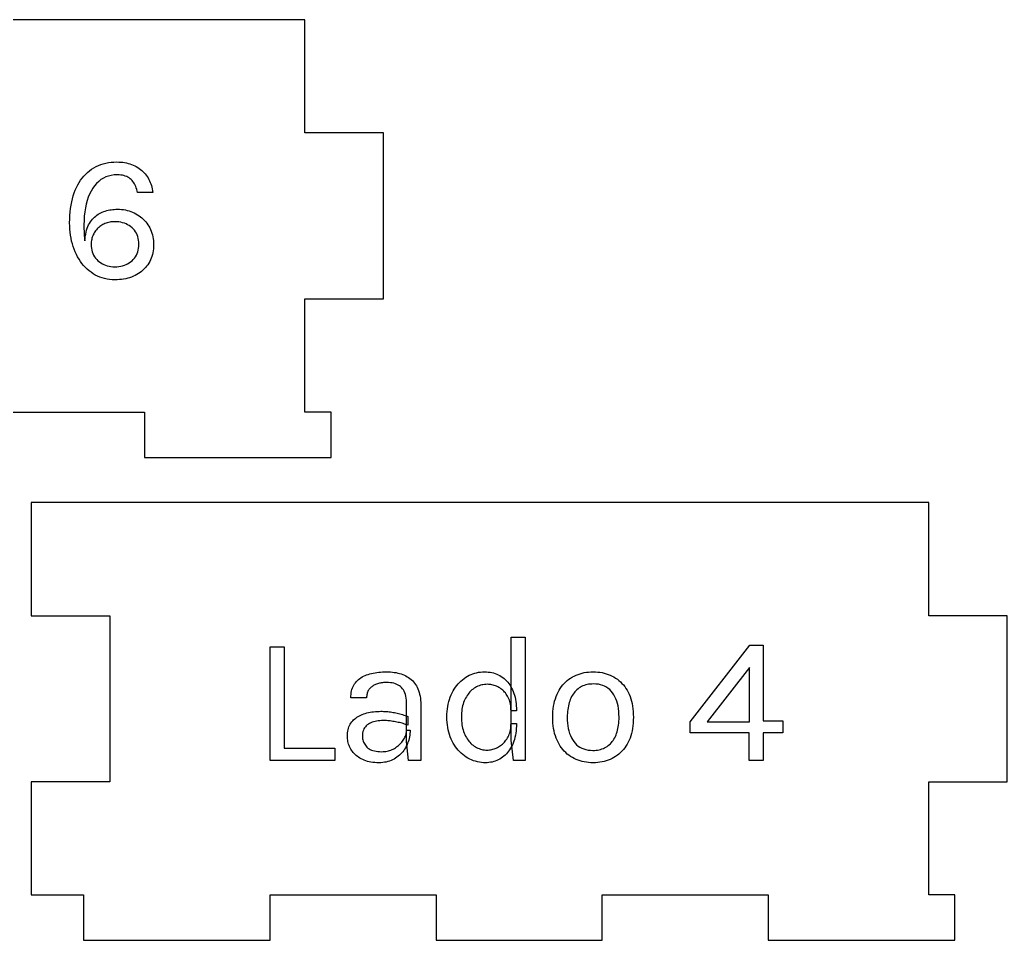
# Model space of a CAD drawing. Header units: millimetres. Extents: x 0 to 174, y 0 to 157.
# Drawn here: x 108.2 to 173.7, y 96 to 157 of the extents above; entities that cross this region are included whole.
import ezdxf

# ---------------------------------------------------------------- set-up
doc = ezdxf.new("R2010")
doc.units = ezdxf.units.MM
doc.layers.get('0').update_dxf_attribs({"linetype": 'CONTINUOUS'})

msp = doc.modelspace()

# ---------------------------------------------------------------- linework, layer by layer
for p, q in [((127.132, 157), (72.86, 157)), ((127.132, 149.5), (127.132, 157)), ((132.328, 149.5), (127.132, 149.5)), ((132.328, 138.5), (132.328, 149.5)), ((113.141, 147.187), (113.29, 147.269)), ((113.29, 147.269), (113.444, 147.341)), ((113.444, 147.341), (113.603, 147.403)), ((113.603, 147.403), (113.768, 147.456)), ((113.768, 147.456), (113.938, 147.499)), ((113.938, 147.499), (114.113, 147.533)), ((114.113, 147.533), (114.294, 147.557)), ((114.294, 147.557), (114.48, 147.571)), ((114.48, 147.571), (114.672, 147.576)), ((114.672, 147.576), (114.672, 147.576)), ((114.672, 147.576), (114.805, 147.573)), ((114.805, 147.573), (114.935, 147.566)), ((114.935, 147.566), (115.061, 147.553)), ((115.061, 147.553), (115.184, 147.535)), ((115.184, 147.535), (115.304, 147.512)), ((115.304, 147.512), (115.421, 147.484)), ((115.421, 147.484), (115.535, 147.451)), ((115.535, 147.451), (115.646, 147.413)), ((115.646, 147.413), (115.753, 147.369)), ((115.753, 147.369), (115.857, 147.321)), ((115.857, 147.321), (115.958, 147.268)), ((115.958, 147.268), (116.054, 147.211)), ((112.377, 146.51), (112.488, 146.644)), ((112.488, 146.644), (112.606, 146.77)), ((112.606, 146.77), (112.73, 146.887)), ((112.73, 146.887), (112.861, 146.996)), ((112.861, 146.996), (112.998, 147.096)), ((112.998, 147.096), (113.141, 147.187)), ((113.942, 146.581), (113.775, 146.501)), ((114.117, 146.644), (113.942, 146.581)), ((114.301, 146.688), (114.117, 146.644)), ((114.494, 146.715), (114.301, 146.688)), ((114.696, 146.724), (114.494, 146.715)), ((114.814, 146.721), (114.696, 146.724)), ((114.696, 146.724), (114.696, 146.724)), ((114.927, 146.711), (114.814, 146.721)), ((115.034, 146.695), (114.927, 146.711)), ((115.135, 146.673), (115.034, 146.695)), ((115.23, 146.644), (115.135, 146.673)), ((115.32, 146.61), (115.23, 146.644)), ((115.403, 146.568), (115.32, 146.61)), ((115.481, 146.52), (115.403, 146.568)), ((116.054, 147.211), (116.147, 147.15)), ((116.147, 147.15), (116.235, 147.085)), ((116.235, 147.085), (116.319, 147.016)), ((116.319, 147.016), (116.399, 146.943)), ((116.399, 146.943), (116.475, 146.866)), ((116.475, 146.866), (116.547, 146.784)), ((116.547, 146.784), (116.615, 146.699)), ((116.615, 146.699), (116.679, 146.61)), ((116.679, 146.61), (116.738, 146.517)), ((111.997, 145.889), (112.082, 146.057)), ((112.082, 146.057), (112.174, 146.217)), ((112.174, 146.217), (112.272, 146.368)), ((112.272, 146.368), (112.377, 146.51)), ((113.198, 146.002), (113.076, 145.833)), ((113.329, 146.154), (113.198, 146.002)), ((113.469, 146.287), (113.329, 146.154)), ((113.618, 146.403), (113.469, 146.287)), ((113.775, 146.501), (113.618, 146.403)), ((115.554, 146.466), (115.481, 146.52)), ((115.62, 146.406), (115.554, 146.466)), ((115.681, 146.34), (115.62, 146.406)), ((115.738, 146.27), (115.681, 146.34)), ((115.79, 146.195), (115.738, 146.27)), ((115.838, 146.116), (115.79, 146.195)), ((115.881, 146.032), (115.838, 146.116)), ((115.92, 145.944), (115.881, 146.032)), ((115.954, 145.852), (115.92, 145.944)), ((116.738, 146.517), (116.793, 146.422)), ((116.793, 146.422), (116.842, 146.323)), ((116.842, 146.323), (116.886, 146.221)), ((116.886, 146.221), (116.926, 146.117)), ((116.926, 146.117), (116.96, 146.009)), ((116.96, 146.009), (116.99, 145.898)), ((111.725, 145.139), (111.782, 145.337)), ((111.782, 145.337), (111.846, 145.529)), ((111.846, 145.529), (111.918, 145.713)), ((111.918, 145.713), (111.997, 145.889)), ((112.864, 145.451), (112.776, 145.24)), ((112.964, 145.648), (112.864, 145.451)), ((113.076, 145.833), (112.964, 145.648)), ((115.983, 145.755), (115.954, 145.852)), ((116.008, 145.654), (115.983, 145.755)), ((116.028, 145.548), (116.008, 145.654)), ((117.048, 145.548), (116.028, 145.548)), ((116.99, 145.898), (117.014, 145.784)), ((117.014, 145.784), (117.034, 145.668)), ((117.034, 145.668), (117.048, 145.548)), ((117.048, 145.548), (117.048, 145.548)), ((111.601, 144.499), (111.635, 144.719)), ((111.635, 144.719), (111.676, 144.933)), ((111.676, 144.933), (111.725, 145.139)), ((112.635, 144.779), (112.582, 144.529)), ((112.7, 145.016), (112.635, 144.779)), ((112.776, 145.24), (112.7, 145.016)), ((111.544, 143.794), (111.555, 144.036)), ((111.555, 144.036), (111.574, 144.271)), ((111.574, 144.271), (111.601, 144.499)), ((112.512, 143.991), (112.494, 143.702)), ((112.541, 144.267), (112.512, 143.991)), ((112.582, 144.529), (112.541, 144.267)), ((113.195, 143.925), (113.272, 143.993)), ((113.272, 143.993), (113.352, 144.056)), ((113.352, 144.056), (113.436, 144.113)), ((113.436, 144.113), (113.523, 144.165)), ((113.523, 144.165), (113.613, 144.211)), ((113.613, 144.211), (113.706, 144.252)), ((113.706, 144.252), (113.801, 144.288)), ((113.801, 144.288), (113.898, 144.321)), ((113.898, 144.321), (113.995, 144.35)), ((113.995, 144.35), (114.094, 144.375)), ((114.094, 144.375), (114.194, 144.396)), ((114.194, 144.396), (114.294, 144.413)), ((114.294, 144.413), (114.396, 144.427)), ((114.396, 144.427), (114.499, 144.436)), ((114.499, 144.436), (114.603, 144.442)), ((114.603, 144.442), (114.708, 144.444)), ((114.708, 144.444), (114.708, 144.444)), ((114.708, 144.444), (114.843, 144.441)), ((114.843, 144.441), (114.976, 144.432)), ((114.976, 144.432), (115.106, 144.417)), ((115.106, 144.417), (115.233, 144.396)), ((115.233, 144.396), (115.357, 144.369)), ((115.357, 144.369), (115.478, 144.336)), ((115.478, 144.336), (115.597, 144.297)), ((115.597, 144.297), (115.712, 144.252)), ((115.712, 144.252), (115.825, 144.201)), ((115.825, 144.201), (115.935, 144.144)), ((115.935, 144.144), (116.041, 144.082)), ((116.041, 144.082), (116.143, 144.015)), ((116.143, 144.015), (116.24, 143.943)), ((116.24, 143.943), (116.333, 143.867)), ((111.54, 143.544), (111.544, 143.794)), ((111.544, 143.331), (111.54, 143.544)), ((111.54, 143.544), (111.54, 143.544)), ((111.555, 143.123), (111.544, 143.331)), ((112.494, 143.702), (112.488, 143.4)), ((112.488, 143.4), (112.488, 143.4)), ((112.488, 143.4), (112.488, 143.355)), ((112.488, 143.355), (112.489, 143.308)), ((112.489, 143.308), (112.489, 143.261)), ((112.707, 143.18), (112.752, 143.295)), ((112.752, 143.295), (112.802, 143.404)), ((112.802, 143.404), (112.857, 143.506)), ((112.857, 143.506), (112.917, 143.601)), ((112.917, 143.601), (112.982, 143.69)), ((112.982, 143.69), (113.049, 143.774)), ((113.049, 143.774), (113.12, 143.852)), ((113.12, 143.852), (113.195, 143.925)), ((113.537, 143.291), (113.476, 143.242)), ((113.6, 143.337), (113.537, 143.291)), ((113.667, 143.381), (113.6, 143.337)), ((113.736, 143.421), (113.667, 143.381)), ((113.808, 143.458), (113.736, 143.421)), ((113.882, 143.491), (113.808, 143.458)), ((113.957, 143.52), (113.882, 143.491)), ((114.035, 143.546), (113.957, 143.52)), ((114.114, 143.567), (114.035, 143.546)), ((114.195, 143.585), (114.114, 143.567)), ((114.279, 143.598), (114.195, 143.585)), ((114.364, 143.608), (114.279, 143.598)), ((114.451, 143.614), (114.364, 143.608)), ((114.54, 143.616), (114.451, 143.614)), ((114.675, 143.612), (114.54, 143.616)), ((114.54, 143.616), (114.54, 143.616)), ((114.804, 143.6), (114.675, 143.612)), ((114.929, 143.58), (114.804, 143.6)), ((115.05, 143.552), (114.929, 143.58)), ((115.166, 143.516), (115.05, 143.552)), ((115.277, 143.472), (115.166, 143.516)), ((115.383, 143.42), (115.277, 143.472)), ((115.485, 143.361), (115.383, 143.42)), ((115.582, 143.293), (115.485, 143.361)), ((115.674, 143.217), (115.582, 143.293)), ((116.333, 143.867), (116.421, 143.786)), ((116.421, 143.786), (116.505, 143.701)), ((116.505, 143.701), (116.584, 143.611)), ((116.584, 143.611), (116.658, 143.516)), ((116.658, 143.516), (116.728, 143.417)), ((116.728, 143.417), (116.793, 143.313)), ((116.793, 143.313), (116.853, 143.205)), ((111.574, 142.919), (111.555, 143.123)), ((111.6, 142.72), (111.574, 142.919)), ((111.633, 142.525), (111.6, 142.72)), ((112.489, 143.261), (112.49, 143.211)), ((112.49, 143.211), (112.491, 143.161)), ((112.491, 143.161), (112.492, 143.109)), ((112.492, 143.109), (112.494, 143.055)), ((112.494, 143.055), (112.496, 143.001)), ((112.496, 143.001), (112.498, 142.945)), ((112.498, 142.945), (112.5, 142.887)), ((112.5, 142.887), (112.503, 142.829)), ((112.503, 142.829), (112.506, 142.772)), ((112.506, 142.772), (112.509, 142.716)), ((112.509, 142.716), (112.514, 142.66)), ((112.514, 142.66), (112.518, 142.606)), ((112.562, 142.5), (112.58, 142.65)), ((112.58, 142.65), (112.604, 142.792)), ((112.604, 142.792), (112.633, 142.928)), ((112.633, 142.928), (112.667, 143.057)), ((112.667, 143.057), (112.707, 143.18)), ((113.07, 142.675), (113.043, 142.601)), ((113.101, 142.748), (113.07, 142.675)), ((113.136, 142.818), (113.101, 142.748)), ((113.175, 142.887), (113.136, 142.818)), ((113.218, 142.953), (113.175, 142.887)), ((113.264, 143.017), (113.218, 142.953)), ((113.313, 143.077), (113.264, 143.017)), ((113.364, 143.135), (113.313, 143.077)), ((113.419, 143.19), (113.364, 143.135)), ((113.476, 143.242), (113.419, 143.19)), ((115.76, 143.134), (115.674, 143.217)), ((115.836, 143.045), (115.76, 143.134)), ((115.904, 142.95), (115.836, 143.045)), ((115.962, 142.849), (115.904, 142.95)), ((116.012, 142.742), (115.962, 142.849)), ((116.052, 142.629), (116.012, 142.742)), ((116.853, 143.205), (116.906, 143.094)), ((116.906, 143.094), (116.954, 142.98)), ((116.954, 142.98), (116.995, 142.863)), ((116.995, 142.863), (117.029, 142.742)), ((117.029, 142.742), (117.058, 142.619)), ((111.674, 142.334), (111.633, 142.525)), ((111.722, 142.148), (111.674, 142.334)), ((111.778, 141.966), (111.722, 142.148)), ((112.518, 142.606), (112.523, 142.552)), ((112.523, 142.552), (112.529, 142.499)), ((112.529, 142.499), (112.535, 142.446)), ((112.535, 142.446), (112.541, 142.395)), ((112.541, 142.395), (112.548, 142.344)), ((112.548, 142.344), (112.562, 142.5)), ((112.548, 142.344), (112.548, 142.344)), ((112.97, 142.201), (112.968, 142.116)), ((112.968, 142.116), (112.968, 142.116)), ((112.968, 142.116), (112.973, 141.982)), ((112.976, 142.285), (112.97, 142.201)), ((112.973, 141.982), (112.986, 141.854)), ((112.987, 142.367), (112.976, 142.285)), ((113.001, 142.447), (112.987, 142.367)), ((113.02, 142.525), (113.001, 142.447)), ((113.043, 142.601), (113.02, 142.525)), ((116.084, 142.51), (116.052, 142.629)), ((116.106, 142.385), (116.084, 142.51)), ((116.12, 142.253), (116.106, 142.385)), ((116.106, 141.854), (116.12, 141.982)), ((116.124, 142.116), (116.12, 142.253)), ((116.12, 141.982), (116.124, 142.116)), ((116.124, 142.116), (116.124, 142.116)), ((117.058, 142.619), (117.08, 142.492)), ((117.08, 142.492), (117.095, 142.362)), ((117.095, 142.362), (117.105, 142.228)), ((117.105, 142.228), (117.108, 142.092)), ((117.108, 142.092), (117.105, 141.955)), ((117.108, 142.092), (117.108, 142.092)), ((111.841, 141.788), (111.778, 141.966)), ((111.912, 141.615), (111.841, 141.788)), ((111.99, 141.448), (111.912, 141.615)), ((112.073, 141.287), (111.99, 141.448)), ((112.986, 141.854), (113.009, 141.731)), ((113.009, 141.731), (113.04, 141.614)), ((113.04, 141.614), (113.081, 141.502)), ((113.081, 141.502), (113.13, 141.397)), ((113.13, 141.397), (113.189, 141.297)), ((115.904, 141.297), (115.962, 141.397)), ((115.962, 141.397), (116.012, 141.502)), ((116.012, 141.502), (116.052, 141.614)), ((116.052, 141.614), (116.084, 141.731)), ((116.084, 141.731), (116.106, 141.854)), ((117.027, 141.439), (116.991, 141.318)), ((117.056, 141.563), (117.027, 141.439)), ((117.079, 141.69), (117.056, 141.563)), ((117.095, 141.82), (117.079, 141.69)), ((117.105, 141.955), (117.095, 141.82)), ((112.163, 141.134), (112.073, 141.287)), ((112.258, 140.988), (112.163, 141.134)), ((112.36, 140.849), (112.258, 140.988)), ((112.468, 140.718), (112.36, 140.849)), ((112.581, 140.593), (112.468, 140.718)), ((113.189, 141.297), (113.256, 141.202)), ((113.256, 141.202), (113.333, 141.113)), ((113.333, 141.113), (113.418, 141.03)), ((113.418, 141.03), (113.51, 140.954)), ((113.51, 140.954), (113.607, 140.885)), ((113.607, 140.885), (113.708, 140.825)), ((113.708, 140.825), (113.814, 140.773)), ((113.814, 140.773), (113.924, 140.728)), ((113.924, 140.728), (114.038, 140.692)), ((114.038, 140.692), (114.157, 140.664)), ((114.929, 140.664), (115.05, 140.692)), ((115.05, 140.692), (115.166, 140.728)), ((115.166, 140.728), (115.277, 140.773)), ((115.277, 140.773), (115.383, 140.825)), ((115.383, 140.825), (115.485, 140.885)), ((115.485, 140.885), (115.582, 140.954)), ((115.582, 140.954), (115.674, 141.03)), ((115.674, 141.03), (115.76, 141.113)), ((115.76, 141.113), (115.836, 141.202)), ((115.836, 141.202), (115.904, 141.297)), ((116.717, 140.768), (116.644, 140.67)), ((116.784, 140.871), (116.717, 140.768)), ((116.846, 140.978), (116.784, 140.871)), ((116.901, 141.088), (116.846, 140.978)), ((116.949, 141.201), (116.901, 141.088)), ((116.991, 141.318), (116.949, 141.201)), ((112.701, 140.475), (112.581, 140.593)), ((112.827, 140.365), (112.701, 140.475)), ((112.959, 140.262), (112.827, 140.365)), ((113.096, 140.167), (112.959, 140.262)), ((113.238, 140.083), (113.096, 140.167)), ((113.385, 140.008), (113.238, 140.083)), ((114.157, 140.664), (114.28, 140.644)), ((114.28, 140.644), (114.408, 140.632)), ((114.408, 140.632), (114.54, 140.628)), ((114.54, 140.628), (114.675, 140.632)), ((114.54, 140.628), (114.54, 140.628)), ((114.54, 140.628), (114.54, 140.628)), ((114.675, 140.632), (114.804, 140.644)), ((114.804, 140.644), (114.929, 140.664)), ((115.881, 140.055), (115.763, 140)), ((115.994, 140.116), (115.881, 140.055)), ((116.102, 140.181), (115.994, 140.116)), ((116.206, 140.251), (116.102, 140.181)), ((116.303, 140.325), (116.206, 140.251)), ((116.396, 140.405), (116.303, 140.325)), ((116.484, 140.488), (116.396, 140.405)), ((116.567, 140.577), (116.484, 140.488)), ((116.644, 140.67), (116.567, 140.577)), ((113.536, 139.943), (113.385, 140.008)), ((113.692, 139.888), (113.536, 139.943)), ((113.852, 139.844), (113.692, 139.888)), ((114.017, 139.809), (113.852, 139.844)), ((114.187, 139.784), (114.017, 139.809)), ((114.361, 139.769), (114.187, 139.784)), ((114.54, 139.764), (114.361, 139.769)), ((114.691, 139.767), (114.54, 139.764)), ((114.54, 139.764), (114.54, 139.764)), ((114.54, 139.764), (114.54, 139.764)), ((114.838, 139.776), (114.691, 139.767)), ((114.981, 139.79), (114.838, 139.776)), ((115.12, 139.811), (114.981, 139.79)), ((115.256, 139.837), (115.12, 139.811)), ((115.389, 139.869), (115.256, 139.837)), ((115.517, 139.907), (115.389, 139.869)), ((115.642, 139.95), (115.517, 139.907)), ((115.763, 140), (115.642, 139.95)), ((127.132, 131), (127.132, 138.5)), ((127.132, 138.5), (132.328, 138.5)), ((105.496, 131), (116.496, 131)), ((116.496, 131), (116.496, 128)), ((128.863, 131), (127.132, 131)), ((128.863, 128), (128.863, 131)), ((116.496, 128), (128.863, 128)), ((114.196, 125), (109, 125)), ((109, 125), (109, 117.5)), ((168.468, 125), (114.196, 125)), ((168.468, 117.5), (168.468, 125)), ((109, 117.5), (114.196, 117.5)), ((114.196, 117.5), (114.196, 106.5)), ((173.664, 117.5), (168.468, 117.5)), ((173.664, 106.5), (173.664, 117.5)), ((140.786, 109.252), (140.786, 116.092)), ((140.786, 116.092), (141.722, 116.092)), ((141.722, 116.092), (141.722, 107.908)), ((124.826, 115.444), (125.762, 115.444)), ((124.826, 107.908), (124.826, 115.444)), ((124.826, 115.444), (124.826, 115.444)), ((125.762, 115.444), (125.762, 108.724)), ((152.66, 110.464), (156.608, 115.552)), ((156.608, 115.552), (157.484, 115.552)), ((157.484, 115.552), (157.484, 110.536)), ((156.596, 114.076), (153.776, 110.464)), ((156.596, 110.464), (156.596, 114.076)), ((130.542, 113.139), (130.61, 113.209)), ((130.61, 113.209), (130.682, 113.275)), ((130.682, 113.275), (130.76, 113.336)), ((130.76, 113.336), (130.842, 113.394)), ((130.842, 113.394), (130.928, 113.447)), ((130.928, 113.447), (131.02, 113.495)), ((131.02, 113.495), (131.115, 113.54)), ((131.115, 113.54), (131.216, 113.581)), ((131.216, 113.581), (131.321, 113.617)), ((131.321, 113.617), (131.43, 113.649)), ((131.43, 113.649), (131.542, 113.679)), ((131.542, 113.679), (131.657, 113.704)), ((131.657, 113.704), (131.775, 113.726)), ((131.775, 113.726), (131.896, 113.745)), ((131.896, 113.745), (132.021, 113.761)), ((132.021, 113.761), (132.148, 113.773)), ((132.148, 113.773), (132.278, 113.781)), ((132.278, 113.781), (132.412, 113.786)), ((132.412, 113.786), (132.548, 113.788)), ((132.548, 113.788), (132.548, 113.788)), ((132.548, 113.788), (132.679, 113.786)), ((132.679, 113.786), (132.806, 113.779)), ((132.806, 113.779), (132.931, 113.768)), ((132.931, 113.768), (133.052, 113.752)), ((133.052, 113.752), (133.171, 113.733)), ((133.171, 113.733), (133.286, 113.708)), ((133.286, 113.708), (133.399, 113.679)), ((133.399, 113.679), (133.508, 113.646)), ((133.508, 113.646), (133.615, 113.608)), ((133.615, 113.608), (133.718, 113.566)), ((133.718, 113.566), (133.818, 113.519)), ((133.818, 113.519), (133.913, 113.467)), ((133.913, 113.467), (134.004, 113.409)), ((134.004, 113.409), (134.091, 113.347)), ((134.091, 113.347), (134.173, 113.279)), ((134.173, 113.279), (134.25, 113.206)), ((134.25, 113.206), (134.323, 113.127)), ((137.469, 113.179), (137.571, 113.267)), ((137.571, 113.267), (137.678, 113.349)), ((137.678, 113.349), (137.789, 113.425)), ((137.789, 113.425), (137.904, 113.494)), ((137.904, 113.494), (138.02, 113.556)), ((138.02, 113.556), (138.139, 113.61)), ((138.139, 113.61), (138.26, 113.657)), ((138.26, 113.657), (138.384, 113.697)), ((138.384, 113.697), (138.509, 113.73)), ((138.509, 113.73), (138.637, 113.755)), ((138.637, 113.755), (138.767, 113.773)), ((138.767, 113.773), (138.9, 113.784)), ((138.9, 113.784), (139.034, 113.788)), ((139.034, 113.788), (139.034, 113.788)), ((139.034, 113.788), (139.159, 113.785)), ((139.159, 113.785), (139.28, 113.776)), ((139.28, 113.776), (139.398, 113.76)), ((139.398, 113.76), (139.514, 113.739)), ((139.514, 113.739), (139.626, 113.712)), ((139.626, 113.712), (139.735, 113.678)), ((139.735, 113.678), (139.841, 113.638)), ((139.841, 113.638), (139.944, 113.592)), ((139.944, 113.592), (140.044, 113.54)), ((140.044, 113.54), (140.141, 113.482)), ((140.141, 113.482), (140.234, 113.418)), ((140.234, 113.418), (140.323, 113.349)), ((140.323, 113.349), (140.408, 113.274)), ((140.408, 113.274), (140.489, 113.194)), ((140.489, 113.194), (140.565, 113.108)), ((144.409, 113.12), (144.512, 113.211)), ((144.512, 113.211), (144.62, 113.296)), ((144.62, 113.296), (144.733, 113.374)), ((144.733, 113.374), (144.851, 113.446)), ((144.851, 113.446), (144.973, 113.511)), ((144.973, 113.511), (145.099, 113.569)), ((145.099, 113.569), (145.228, 113.62)), ((145.228, 113.62), (145.361, 113.665)), ((145.361, 113.665), (145.497, 113.703)), ((145.497, 113.703), (145.636, 113.733)), ((145.636, 113.733), (145.779, 113.757)), ((145.779, 113.757), (145.925, 113.774)), ((145.925, 113.774), (146.075, 113.785)), ((146.075, 113.785), (146.228, 113.788)), ((146.228, 113.788), (146.228, 113.788)), ((146.228, 113.788), (146.38, 113.785)), ((146.38, 113.785), (146.529, 113.774)), ((146.529, 113.774), (146.674, 113.757)), ((146.674, 113.757), (146.816, 113.733)), ((146.816, 113.733), (146.955, 113.703)), ((146.955, 113.703), (147.09, 113.665)), ((147.09, 113.665), (147.222, 113.62)), ((147.222, 113.62), (147.351, 113.569)), ((147.351, 113.569), (147.477, 113.511)), ((147.477, 113.511), (147.599, 113.446)), ((147.599, 113.446), (147.717, 113.374)), ((147.717, 113.374), (147.83, 113.296)), ((147.83, 113.296), (147.938, 113.211)), ((147.938, 113.211), (148.04, 113.12)), ((130.221, 112.52), (130.249, 112.623)), ((130.249, 112.623), (130.282, 112.721)), ((130.282, 112.721), (130.322, 112.815)), ((130.322, 112.815), (130.368, 112.903)), ((130.368, 112.903), (130.42, 112.986)), ((130.42, 112.986), (130.478, 113.065)), ((130.478, 113.065), (130.542, 113.139)), ((131.329, 112.544), (131.303, 112.492)), ((131.359, 112.593), (131.329, 112.544)), ((131.393, 112.639), (131.359, 112.593)), ((131.43, 112.683), (131.393, 112.639)), ((131.469, 112.724), (131.43, 112.683)), ((131.511, 112.763), (131.469, 112.724)), ((131.555, 112.8), (131.511, 112.763)), ((131.602, 112.835), (131.555, 112.8)), ((131.651, 112.867), (131.602, 112.835)), ((131.703, 112.897), (131.651, 112.867)), ((131.757, 112.924), (131.703, 112.897)), ((131.814, 112.949), (131.757, 112.924)), ((131.873, 112.972), (131.814, 112.949)), ((131.934, 112.993), (131.873, 112.972)), ((131.997, 113.011), (131.934, 112.993)), ((132.061, 113.027), (131.997, 113.011)), ((132.126, 113.041), (132.061, 113.027)), ((132.193, 113.053), (132.126, 113.041)), ((132.261, 113.063), (132.193, 113.053)), ((132.331, 113.07), (132.261, 113.063)), ((132.402, 113.076), (132.331, 113.07)), ((132.474, 113.079), (132.402, 113.076)), ((132.548, 113.08), (132.474, 113.079)), ((132.677, 113.077), (132.548, 113.08)), ((132.548, 113.08), (132.548, 113.08)), ((132.799, 113.066), (132.677, 113.077)), ((132.914, 113.049), (132.799, 113.066)), ((133.023, 113.026), (132.914, 113.049)), ((133.126, 112.995), (133.023, 113.026)), ((133.221, 112.958), (133.126, 112.995)), ((133.31, 112.914), (133.221, 112.958)), ((133.393, 112.863), (133.31, 112.914)), ((133.469, 112.805), (133.393, 112.863)), ((133.538, 112.741), (133.469, 112.805)), ((133.601, 112.669), (133.538, 112.741)), ((133.657, 112.588), (133.601, 112.669)), ((133.706, 112.498), (133.657, 112.588)), ((134.323, 113.127), (134.392, 113.044)), ((134.392, 113.044), (134.456, 112.955)), ((134.456, 112.955), (134.516, 112.861)), ((134.516, 112.861), (134.571, 112.761)), ((134.571, 112.761), (134.62, 112.656)), ((134.62, 112.656), (134.663, 112.545)), ((134.663, 112.545), (134.7, 112.428)), ((136.951, 112.521), (137.026, 112.646)), ((137.026, 112.646), (137.105, 112.765)), ((137.105, 112.765), (137.19, 112.878)), ((137.19, 112.878), (137.278, 112.985)), ((137.278, 112.985), (137.371, 113.085)), ((137.371, 113.085), (137.469, 113.179)), ((138.198, 112.586), (138.129, 112.522)), ((138.271, 112.645), (138.198, 112.586)), ((138.347, 112.699), (138.271, 112.645)), ((138.425, 112.749), (138.347, 112.699)), ((138.505, 112.793), (138.425, 112.749)), ((138.587, 112.832), (138.505, 112.793)), ((138.67, 112.866), (138.587, 112.832)), ((138.754, 112.895), (138.67, 112.866)), ((138.841, 112.918), (138.754, 112.895)), ((138.929, 112.937), (138.841, 112.918)), ((139.018, 112.95), (138.929, 112.937)), ((139.109, 112.957), (139.018, 112.95)), ((139.202, 112.96), (139.109, 112.957)), ((139.284, 112.958), (139.202, 112.96)), ((139.202, 112.96), (139.202, 112.96)), ((139.365, 112.952), (139.284, 112.958)), ((139.446, 112.942), (139.365, 112.952)), ((139.525, 112.928), (139.446, 112.942)), ((139.603, 112.91), (139.525, 112.928)), ((139.679, 112.888), (139.603, 112.91)), ((139.755, 112.862), (139.679, 112.888)), ((139.83, 112.831), (139.755, 112.862)), ((139.903, 112.797), (139.83, 112.831)), ((139.976, 112.759), (139.903, 112.797)), ((140.047, 112.717), (139.976, 112.759)), ((140.115, 112.671), (140.047, 112.717)), ((140.18, 112.621), (140.115, 112.671)), ((140.242, 112.568), (140.18, 112.621)), ((140.302, 112.511), (140.242, 112.568)), ((140.565, 113.108), (140.637, 113.018)), ((140.637, 113.018), (140.704, 112.921)), ((140.704, 112.921), (140.768, 112.82)), ((140.768, 112.82), (140.827, 112.713)), ((140.827, 112.713), (140.882, 112.6)), ((140.882, 112.6), (140.932, 112.482)), ((143.9, 112.435), (143.972, 112.566)), ((143.972, 112.566), (144.049, 112.69)), ((144.049, 112.69), (144.132, 112.807)), ((144.132, 112.807), (144.219, 112.918)), ((144.219, 112.918), (144.312, 113.022)), ((144.312, 113.022), (144.409, 113.12)), ((145.154, 112.601), (145.086, 112.536)), ((145.225, 112.661), (145.154, 112.601)), ((145.301, 112.717), (145.225, 112.661)), ((145.38, 112.768), (145.301, 112.717)), ((145.463, 112.813), (145.38, 112.768)), ((145.549, 112.853), (145.463, 112.813)), ((145.639, 112.888), (145.549, 112.853)), ((145.732, 112.917), (145.639, 112.888)), ((145.829, 112.941), (145.732, 112.917)), ((145.93, 112.96), (145.829, 112.941)), ((146.034, 112.973), (145.93, 112.96)), ((146.141, 112.981), (146.034, 112.973)), ((146.252, 112.984), (146.141, 112.981)), ((146.416, 112.978), (146.252, 112.984)), ((146.252, 112.984), (146.252, 112.984)), ((146.571, 112.96), (146.416, 112.978)), ((146.719, 112.931), (146.571, 112.96)), ((146.858, 112.889), (146.719, 112.931)), ((146.989, 112.836), (146.858, 112.889)), ((147.111, 112.771), (146.989, 112.836)), ((147.225, 112.694), (147.111, 112.771)), ((147.331, 112.606), (147.225, 112.694)), ((147.429, 112.505), (147.331, 112.606)), ((148.04, 113.12), (148.138, 113.022)), ((148.138, 113.022), (148.23, 112.918)), ((148.23, 112.918), (148.317, 112.807)), ((148.317, 112.807), (148.399, 112.69)), ((148.399, 112.69), (148.475, 112.566)), ((148.475, 112.566), (148.547, 112.435)), ((130.172, 112.06), (130.175, 112.182)), ((131.216, 112.06), (130.172, 112.06)), ((130.175, 112.182), (130.184, 112.3)), ((130.184, 112.3), (130.2, 112.413)), ((130.2, 112.413), (130.221, 112.52)), ((131.218, 112.13), (131.216, 112.06)), ((131.216, 112.06), (131.216, 112.06)), ((131.223, 112.196), (131.218, 112.13)), ((131.232, 112.261), (131.223, 112.196)), ((131.244, 112.323), (131.232, 112.261)), ((131.26, 112.382), (131.244, 112.323)), ((131.28, 112.438), (131.26, 112.382)), ((131.303, 112.492), (131.28, 112.438)), ((133.749, 112.4), (133.706, 112.498)), ((133.786, 112.293), (133.749, 112.4)), ((133.815, 112.178), (133.786, 112.293)), ((133.838, 112.053), (133.815, 112.178)), ((133.855, 111.92), (133.838, 112.053)), ((133.865, 111.778), (133.855, 111.92)), ((134.7, 112.428), (134.732, 112.305)), ((134.732, 112.305), (134.758, 112.177)), ((134.758, 112.177), (134.778, 112.042)), ((134.778, 112.042), (134.793, 111.902)), ((134.793, 111.902), (134.801, 111.756)), ((136.661, 111.813), (136.706, 111.965)), ((136.706, 111.965), (136.757, 112.111)), ((136.757, 112.111), (136.815, 112.253)), ((136.815, 112.253), (136.88, 112.39)), ((136.88, 112.39), (136.951, 112.521)), ((137.729, 111.955), (137.685, 111.857)), ((137.777, 112.049), (137.729, 111.955)), ((137.828, 112.139), (137.777, 112.049)), ((137.882, 112.225), (137.828, 112.139)), ((137.939, 112.306), (137.882, 112.225)), ((137.999, 112.382), (137.939, 112.306)), ((138.062, 112.455), (137.999, 112.382)), ((138.129, 112.522), (138.062, 112.455)), ((140.359, 112.45), (140.302, 112.511)), ((140.414, 112.385), (140.359, 112.45)), ((140.466, 112.316), (140.414, 112.385)), ((140.515, 112.244), (140.466, 112.316)), ((140.561, 112.168), (140.515, 112.244)), ((140.604, 112.088), (140.561, 112.168)), ((140.642, 112.005), (140.604, 112.088)), ((140.676, 111.918), (140.642, 112.005)), ((140.705, 111.827), (140.676, 111.918)), ((140.932, 112.482), (140.977, 112.36)), ((140.977, 112.36), (141.017, 112.233)), ((141.017, 112.233), (141.051, 112.101)), ((141.051, 112.101), (141.08, 111.964)), ((141.08, 111.964), (141.104, 111.822)), ((143.677, 111.848), (143.723, 112.005)), ((143.723, 112.005), (143.775, 112.155)), ((143.775, 112.155), (143.834, 112.298)), ((143.834, 112.298), (143.9, 112.435)), ((144.713, 111.955), (144.675, 111.854)), ((144.755, 112.052), (144.713, 111.955)), ((144.801, 112.144), (144.755, 112.052)), ((144.85, 112.231), (144.801, 112.144)), ((144.904, 112.315), (144.85, 112.231)), ((144.961, 112.393), (144.904, 112.315)), ((145.021, 112.467), (144.961, 112.393)), ((145.086, 112.536), (145.021, 112.467)), ((147.518, 112.393), (147.429, 112.505)), ((147.599, 112.27), (147.518, 112.393)), ((147.671, 112.139), (147.599, 112.27)), ((147.735, 111.999), (147.671, 112.139)), ((147.791, 111.851), (147.735, 111.999)), ((148.547, 112.435), (148.613, 112.298)), ((148.613, 112.298), (148.671, 112.155)), ((148.671, 112.155), (148.723, 112.005)), ((148.723, 112.005), (148.768, 111.848)), ((133.868, 111.628), (133.865, 111.778)), ((133.868, 109.168), (133.868, 111.628)), ((134.801, 111.756), (134.804, 111.604)), ((134.804, 111.604), (134.804, 111.604)), ((134.804, 111.604), (134.804, 107.908)), ((136.552, 111.157), (136.569, 111.329)), ((136.569, 111.329), (136.593, 111.495)), ((136.593, 111.495), (136.624, 111.656)), ((136.624, 111.656), (136.661, 111.813)), ((137.535, 111.307), (137.519, 111.186)), ((137.556, 111.425), (137.535, 111.307)), ((137.581, 111.538), (137.556, 111.425)), ((137.611, 111.648), (137.581, 111.538)), ((137.646, 111.754), (137.611, 111.648)), ((137.685, 111.857), (137.646, 111.754)), ((140.73, 111.733), (140.705, 111.827)), ((140.75, 111.635), (140.73, 111.733)), ((140.766, 111.534), (140.75, 111.635)), ((140.777, 111.429), (140.766, 111.534)), ((140.784, 111.32), (140.777, 111.429)), ((140.786, 111.208), (140.784, 111.32)), ((141.104, 111.822), (141.122, 111.676)), ((141.122, 111.676), (141.135, 111.525)), ((141.135, 111.525), (141.143, 111.369)), ((141.143, 111.369), (141.146, 111.208)), ((143.566, 111.159), (143.583, 111.341)), ((143.583, 111.341), (143.608, 111.517)), ((143.608, 111.517), (143.639, 111.686)), ((143.639, 111.686), (143.677, 111.848)), ((144.544, 111.293), (144.53, 111.169)), ((144.562, 111.413), (144.544, 111.293)), ((144.584, 111.529), (144.562, 111.413)), ((144.611, 111.641), (144.584, 111.529)), ((144.641, 111.749), (144.611, 111.641)), ((144.675, 111.854), (144.641, 111.749)), ((147.838, 111.693), (147.791, 111.851)), ((147.876, 111.527), (147.838, 111.693)), ((147.906, 111.352), (147.876, 111.527)), ((147.927, 111.169), (147.906, 111.352)), ((148.768, 111.848), (148.806, 111.686)), ((148.806, 111.686), (148.837, 111.517)), ((148.837, 111.517), (148.861, 111.341)), ((148.861, 111.341), (148.878, 111.159)), ((130.295, 110.535), (130.36, 110.603)), ((130.36, 110.603), (130.429, 110.666)), ((130.429, 110.666), (130.502, 110.726)), ((130.502, 110.726), (130.579, 110.781)), ((130.579, 110.781), (130.661, 110.833)), ((130.661, 110.833), (130.747, 110.881)), ((130.747, 110.881), (130.837, 110.925)), ((130.837, 110.925), (130.931, 110.965)), ((130.931, 110.965), (131.03, 111.001)), ((131.03, 111.001), (131.132, 111.033)), ((131.132, 111.033), (131.237, 111.063)), ((131.237, 111.063), (131.344, 111.088)), ((131.344, 111.088), (131.453, 111.11)), ((131.453, 111.11), (131.566, 111.129)), ((131.566, 111.129), (131.68, 111.145)), ((131.68, 111.145), (131.797, 111.157)), ((131.797, 111.157), (131.917, 111.165)), ((131.917, 111.165), (132.039, 111.17)), ((132.039, 111.17), (132.164, 111.172)), ((132.164, 111.172), (132.164, 111.172)), ((132.164, 111.172), (132.254, 111.171)), ((132.254, 111.171), (132.344, 111.168)), ((132.344, 111.168), (132.434, 111.164)), ((132.434, 111.164), (132.525, 111.158)), ((132.525, 111.158), (132.615, 111.15)), ((132.615, 111.15), (132.705, 111.14)), ((132.705, 111.14), (132.796, 111.128)), ((132.796, 111.128), (132.886, 111.114)), ((132.886, 111.114), (132.976, 111.099)), ((132.976, 111.099), (133.067, 111.082)), ((133.067, 111.082), (133.157, 111.063)), ((133.157, 111.063), (133.247, 111.043)), ((133.247, 111.043), (133.337, 111.022)), ((133.337, 111.022), (133.426, 110.999)), ((133.426, 110.999), (133.515, 110.975)), ((133.515, 110.975), (133.603, 110.95)), ((133.603, 110.95), (133.691, 110.924)), ((133.691, 110.924), (133.778, 110.896)), ((133.778, 110.896), (133.865, 110.867)), ((133.865, 110.867), (133.952, 110.836)), ((133.952, 110.836), (133.952, 110.836)), ((133.952, 110.836), (133.952, 110.248)), ((136.538, 110.8), (136.541, 110.981)), ((136.542, 110.618), (136.538, 110.8)), ((136.538, 110.8), (136.538, 110.8)), ((136.541, 110.981), (136.552, 111.157)), ((136.552, 110.44), (136.542, 110.618)), ((137.5, 110.933), (137.498, 110.8)), ((137.498, 110.8), (137.498, 110.8)), ((137.498, 110.8), (137.5, 110.665)), ((137.507, 111.061), (137.5, 110.933)), ((137.5, 110.665), (137.507, 110.534)), ((137.519, 111.186), (137.507, 111.061)), ((141.146, 111.208), (140.786, 111.208)), ((141.146, 111.208), (141.146, 111.208)), ((143.552, 110.776), (143.556, 110.971)), ((143.556, 110.582), (143.552, 110.776)), ((143.552, 110.776), (143.552, 110.776)), ((143.556, 110.971), (143.566, 111.159)), ((143.566, 110.395), (143.556, 110.582)), ((144.514, 110.911), (144.512, 110.776)), ((144.512, 110.776), (144.512, 110.776)), ((144.512, 110.776), (144.516, 110.577)), ((144.52, 111.042), (144.514, 110.911)), ((144.516, 110.577), (144.529, 110.387)), ((144.53, 111.169), (144.52, 111.042)), ((147.94, 110.977), (147.927, 111.169)), ((147.936, 110.512), (147.942, 110.642)), ((147.944, 110.776), (147.94, 110.977)), ((147.942, 110.642), (147.944, 110.776)), ((147.944, 110.776), (147.944, 110.776)), ((148.878, 111.159), (148.889, 110.971)), ((148.889, 110.582), (148.878, 110.395)), ((148.889, 110.971), (148.892, 110.776)), ((148.892, 110.776), (148.889, 110.582)), ((148.892, 110.776), (148.892, 110.776)), ((129.97, 109.846), (129.991, 109.947)), ((129.991, 109.947), (130.017, 110.044)), ((130.017, 110.044), (130.049, 110.137)), ((130.049, 110.137), (130.087, 110.225)), ((130.087, 110.225), (130.13, 110.309)), ((130.13, 110.309), (130.18, 110.389)), ((130.18, 110.389), (130.235, 110.464)), ((130.235, 110.464), (130.295, 110.535)), ((131.039, 110.003), (131.003, 109.919)), ((131.083, 110.08), (131.039, 110.003)), ((131.134, 110.151), (131.083, 110.08)), ((131.193, 110.215), (131.134, 110.151)), ((131.261, 110.272), (131.193, 110.215)), ((131.336, 110.323), (131.261, 110.272)), ((131.417, 110.368), (131.336, 110.323)), ((131.502, 110.408), (131.417, 110.368)), ((131.59, 110.444), (131.502, 110.408)), ((131.682, 110.475), (131.59, 110.444)), ((131.777, 110.501), (131.682, 110.475)), ((131.876, 110.522), (131.777, 110.501)), ((131.979, 110.539), (131.876, 110.522)), ((132.085, 110.551), (131.979, 110.539)), ((132.195, 110.558), (132.085, 110.551)), ((132.308, 110.56), (132.195, 110.558)), ((132.384, 110.559), (132.308, 110.56)), ((132.308, 110.56), (132.308, 110.56)), ((132.462, 110.557), (132.384, 110.559)), ((132.542, 110.552), (132.462, 110.557)), ((132.622, 110.547), (132.542, 110.552)), ((132.705, 110.539), (132.622, 110.547)), ((132.789, 110.53), (132.705, 110.539)), ((132.874, 110.519), (132.789, 110.53)), ((132.961, 110.506), (132.874, 110.519)), ((133.049, 110.492), (132.961, 110.506)), ((133.139, 110.476), (133.049, 110.492)), ((133.229, 110.459), (133.139, 110.476)), ((133.317, 110.44), (133.229, 110.459)), ((133.402, 110.42), (133.317, 110.44)), ((133.487, 110.399), (133.402, 110.42)), ((133.569, 110.377), (133.487, 110.399)), ((133.649, 110.354), (133.569, 110.377)), ((133.728, 110.329), (133.649, 110.354)), ((133.804, 110.303), (133.728, 110.329)), ((133.879, 110.276), (133.804, 110.303)), ((133.866, 109.858), (133.868, 109.924)), ((133.868, 109.924), (133.868, 109.924)), ((133.868, 109.924), (134.096, 109.924)), ((133.952, 110.248), (133.879, 110.276)), ((134.096, 109.924), (134.094, 109.81)), ((136.569, 110.267), (136.552, 110.44)), ((136.594, 110.1), (136.569, 110.267)), ((136.625, 109.937), (136.594, 110.1)), ((136.663, 109.779), (136.625, 109.937)), ((137.507, 110.534), (137.519, 110.407)), ((137.519, 110.407), (137.535, 110.284)), ((137.535, 110.284), (137.556, 110.164)), ((137.556, 110.164), (137.581, 110.048)), ((137.581, 110.048), (137.611, 109.936)), ((137.611, 109.936), (137.646, 109.828)), ((140.728, 109.839), (140.749, 109.936)), ((140.749, 109.936), (140.765, 110.036)), ((140.765, 110.036), (140.777, 110.139)), ((140.777, 110.139), (140.784, 110.246)), ((140.784, 110.246), (140.786, 110.356)), ((140.786, 110.356), (140.786, 110.356)), ((140.786, 110.356), (141.146, 110.356)), ((141.135, 110.033), (141.121, 109.879)), ((141.143, 110.192), (141.135, 110.033)), ((141.146, 110.356), (141.143, 110.192)), ((143.583, 110.214), (143.566, 110.395)), ((143.608, 110.039), (143.583, 110.214)), ((143.639, 109.87), (143.608, 110.039)), ((144.529, 110.387), (144.551, 110.206)), ((144.551, 110.206), (144.581, 110.032)), ((144.581, 110.032), (144.619, 109.868)), ((147.846, 109.918), (147.872, 110.029)), ((147.872, 110.029), (147.894, 110.144)), ((147.894, 110.144), (147.912, 110.263)), ((147.912, 110.263), (147.926, 110.386)), ((147.926, 110.386), (147.936, 110.512)), ((148.837, 110.039), (148.806, 109.87)), ((148.861, 110.214), (148.837, 110.039)), ((148.878, 110.395), (148.861, 110.214)), ((152.66, 109.744), (152.66, 110.464)), ((152.66, 110.464), (152.66, 110.464)), ((153.776, 110.464), (156.596, 110.464)), ((156.596, 110.464), (156.596, 110.464)), ((157.484, 110.536), (158.792, 110.536)), ((158.792, 110.536), (158.792, 109.744)), ((129.944, 109.516), (129.947, 109.63)), ((129.946, 109.428), (129.944, 109.516)), ((129.944, 109.516), (129.944, 109.516)), ((129.953, 109.34), (129.946, 109.428)), ((129.947, 109.63), (129.956, 109.74)), ((129.965, 109.253), (129.953, 109.34)), ((129.956, 109.74), (129.97, 109.846)), ((130.944, 109.627), (130.94, 109.516)), ((130.94, 109.516), (130.94, 109.516)), ((130.94, 109.516), (130.943, 109.433)), ((130.943, 109.433), (130.952, 109.353)), ((130.956, 109.731), (130.944, 109.627)), ((130.952, 109.353), (130.967, 109.275)), ((130.976, 109.828), (130.956, 109.731)), ((130.967, 109.275), (130.989, 109.199)), ((131.003, 109.919), (130.976, 109.828)), ((133.649, 109.264), (133.691, 109.33)), ((133.691, 109.33), (133.728, 109.396)), ((133.728, 109.396), (133.761, 109.462)), ((133.761, 109.462), (133.789, 109.528)), ((133.789, 109.528), (133.813, 109.594)), ((133.813, 109.594), (133.833, 109.66)), ((133.833, 109.66), (133.848, 109.726)), ((133.848, 109.726), (133.859, 109.792)), ((133.859, 109.792), (133.866, 109.858)), ((134.034, 109.369), (134.006, 109.263)), ((134.056, 109.477), (134.034, 109.369)), ((134.074, 109.586), (134.056, 109.477)), ((134.086, 109.697), (134.074, 109.586)), ((134.094, 109.81), (134.086, 109.697)), ((136.709, 109.625), (136.663, 109.779)), ((136.761, 109.477), (136.709, 109.625)), ((136.82, 109.334), (136.761, 109.477)), ((136.886, 109.195), (136.82, 109.334)), ((137.646, 109.828), (137.685, 109.724)), ((137.685, 109.724), (137.729, 109.624)), ((137.729, 109.624), (137.777, 109.528)), ((137.777, 109.528), (137.828, 109.436)), ((137.828, 109.436), (137.882, 109.349)), ((137.882, 109.349), (137.939, 109.267)), ((137.939, 109.267), (137.999, 109.189)), ((140.453, 109.255), (140.504, 109.328)), ((140.504, 109.328), (140.552, 109.405)), ((140.552, 109.405), (140.596, 109.485)), ((140.596, 109.485), (140.636, 109.569)), ((140.636, 109.569), (140.671, 109.656)), ((140.671, 109.656), (140.702, 109.746)), ((140.702, 109.746), (140.728, 109.839)), ((141.012, 109.313), (140.971, 109.185)), ((141.048, 109.447), (141.012, 109.313)), ((141.078, 109.586), (141.048, 109.447)), ((141.102, 109.73), (141.078, 109.586)), ((141.121, 109.879), (141.102, 109.73)), ((143.677, 109.708), (143.639, 109.87)), ((143.723, 109.551), (143.677, 109.708)), ((143.775, 109.401), (143.723, 109.551)), ((143.834, 109.258), (143.775, 109.401)), ((144.619, 109.868), (144.666, 109.711)), ((144.666, 109.711), (144.722, 109.564)), ((144.722, 109.564), (144.787, 109.424)), ((144.787, 109.424), (144.86, 109.293)), ((144.86, 109.293), (144.941, 109.171)), ((147.552, 109.248), (147.605, 109.331)), ((147.605, 109.331), (147.655, 109.418)), ((147.655, 109.418), (147.701, 109.51)), ((147.701, 109.51), (147.743, 109.606)), ((147.743, 109.606), (147.781, 109.706)), ((147.781, 109.706), (147.815, 109.81)), ((147.815, 109.81), (147.846, 109.918)), ((148.671, 109.401), (148.613, 109.258)), ((148.723, 109.551), (148.671, 109.401)), ((148.768, 109.708), (148.723, 109.551)), ((148.806, 109.87), (148.768, 109.708)), ((156.56, 109.744), (152.66, 109.744)), ((156.56, 107.908), (156.56, 109.744)), ((158.792, 109.744), (157.484, 109.744)), ((157.484, 109.744), (157.484, 107.908)), ((125.762, 108.724), (129.122, 108.724)), ((129.122, 108.724), (129.122, 107.908)), ((129.981, 109.168), (129.965, 109.253)), ((130.001, 109.082), (129.981, 109.168)), ((130.026, 108.998), (130.001, 109.082)), ((130.056, 108.915), (130.026, 108.998)), ((130.09, 108.832), (130.056, 108.915)), ((130.129, 108.751), (130.09, 108.832)), ((130.172, 108.67), (130.129, 108.751)), ((130.22, 108.591), (130.172, 108.67)), ((130.989, 109.199), (131.016, 109.126)), ((131.016, 109.126), (131.049, 109.055)), ((131.049, 109.055), (131.089, 108.987)), ((131.089, 108.987), (131.134, 108.921)), ((131.134, 108.921), (131.185, 108.857)), ((131.185, 108.857), (131.243, 108.796)), ((131.243, 108.796), (131.307, 108.739)), ((131.307, 108.739), (131.379, 108.688)), ((131.379, 108.688), (131.458, 108.643)), ((131.458, 108.643), (131.544, 108.604)), ((132.822, 108.603), (132.901, 108.636)), ((132.901, 108.636), (132.979, 108.673)), ((132.979, 108.673), (133.055, 108.715)), ((133.055, 108.715), (133.128, 108.76)), ((133.128, 108.76), (133.199, 108.807)), ((133.199, 108.807), (133.266, 108.856)), ((133.266, 108.856), (133.33, 108.908)), ((133.33, 108.908), (133.391, 108.962)), ((133.391, 108.962), (133.449, 109.018)), ((133.449, 109.018), (133.504, 109.076)), ((133.504, 109.076), (133.555, 109.136)), ((133.555, 109.136), (133.604, 109.199)), ((133.604, 109.199), (133.649, 109.264)), ((133.739, 108.667), (133.678, 108.578)), ((133.795, 108.76), (133.739, 108.667)), ((133.847, 108.856), (133.795, 108.76)), ((133.894, 108.955), (133.847, 108.856)), ((133.988, 107.908), (133.868, 109.168)), ((133.937, 109.056), (133.894, 108.955)), ((133.974, 109.159), (133.937, 109.056)), ((134.006, 109.263), (133.974, 109.159)), ((136.958, 109.062), (136.886, 109.195)), ((137.035, 108.935), (136.958, 109.062)), ((137.116, 108.814), (137.035, 108.935)), ((137.202, 108.699), (137.116, 108.814)), ((137.293, 108.591), (137.202, 108.699)), ((137.999, 109.189), (138.062, 109.116)), ((138.062, 109.116), (138.129, 109.047)), ((138.129, 109.047), (138.198, 108.983)), ((138.198, 108.983), (138.271, 108.923)), ((138.271, 108.923), (138.347, 108.868)), ((138.347, 108.868), (138.425, 108.818)), ((138.425, 108.818), (138.505, 108.773)), ((138.505, 108.773), (138.587, 108.733)), ((138.587, 108.733), (138.67, 108.699)), ((138.67, 108.699), (138.754, 108.67)), ((138.754, 108.67), (138.841, 108.646)), ((138.841, 108.646), (138.929, 108.628)), ((138.929, 108.628), (139.018, 108.615)), ((139.018, 108.615), (139.109, 108.607)), ((139.28, 108.606), (139.357, 108.612)), ((139.357, 108.612), (139.434, 108.622)), ((139.434, 108.622), (139.51, 108.637)), ((139.51, 108.637), (139.585, 108.655)), ((139.585, 108.655), (139.66, 108.677)), ((139.66, 108.677), (139.735, 108.704)), ((139.735, 108.704), (139.809, 108.735)), ((139.809, 108.735), (139.882, 108.769)), ((139.882, 108.769), (139.955, 108.808)), ((139.955, 108.808), (140.026, 108.851)), ((140.026, 108.851), (140.095, 108.897)), ((140.095, 108.897), (140.161, 108.947)), ((140.161, 108.947), (140.225, 109.001)), ((140.225, 109.001), (140.286, 109.059)), ((140.286, 109.059), (140.344, 109.121)), ((140.344, 109.121), (140.4, 109.186)), ((140.4, 109.186), (140.453, 109.255)), ((140.692, 108.621), (140.624, 108.524)), ((140.756, 108.723), (140.692, 108.621)), ((140.817, 108.83), (140.756, 108.723)), ((140.942, 107.908), (140.786, 109.252)), ((140.873, 108.943), (140.817, 108.83)), ((140.925, 109.061), (140.873, 108.943)), ((140.971, 109.185), (140.925, 109.061)), ((143.9, 109.12), (143.834, 109.258)), ((143.972, 108.989), (143.9, 109.12)), ((144.049, 108.864), (143.972, 108.989)), ((144.132, 108.746), (144.049, 108.864)), ((144.219, 108.635), (144.132, 108.746)), ((144.312, 108.531), (144.219, 108.635)), ((144.941, 109.171), (145.031, 109.059)), ((145.031, 109.059), (145.129, 108.958)), ((145.129, 108.958), (145.235, 108.87)), ((145.235, 108.87), (145.349, 108.793)), ((145.349, 108.793), (145.471, 108.728)), ((145.471, 108.728), (145.602, 108.675)), ((145.602, 108.675), (145.74, 108.633)), ((145.74, 108.633), (145.887, 108.604)), ((146.524, 108.604), (146.624, 108.623)), ((146.624, 108.623), (146.72, 108.647)), ((146.72, 108.647), (146.813, 108.676)), ((146.813, 108.676), (146.903, 108.711)), ((146.903, 108.711), (146.989, 108.751)), ((146.989, 108.751), (147.072, 108.796)), ((147.072, 108.796), (147.152, 108.847)), ((147.152, 108.847), (147.228, 108.903)), ((147.228, 108.903), (147.3, 108.963)), ((147.3, 108.963), (147.369, 109.027)), ((147.369, 109.027), (147.434, 109.097)), ((147.434, 109.097), (147.495, 109.17)), ((147.495, 109.17), (147.552, 109.248)), ((148.23, 108.635), (148.138, 108.531)), ((148.317, 108.746), (148.23, 108.635)), ((148.399, 108.864), (148.317, 108.746)), ((148.475, 108.989), (148.399, 108.864)), ((148.547, 109.12), (148.475, 108.989)), ((148.613, 109.258), (148.547, 109.12)), ((130.273, 108.515), (130.22, 108.591)), ((130.33, 108.442), (130.273, 108.515)), ((130.392, 108.372), (130.33, 108.442)), ((130.459, 108.305), (130.392, 108.372)), ((130.53, 108.242), (130.459, 108.305)), ((130.606, 108.181), (130.53, 108.242)), ((130.687, 108.123), (130.606, 108.181)), ((130.772, 108.068), (130.687, 108.123)), ((130.862, 108.016), (130.772, 108.068)), ((130.957, 107.968), (130.862, 108.016)), ((131.057, 107.925), (130.957, 107.968)), ((131.544, 108.604), (131.637, 108.571)), ((131.637, 108.571), (131.737, 108.544)), ((131.737, 108.544), (131.845, 108.523)), ((131.845, 108.523), (131.96, 108.508)), ((131.96, 108.508), (132.082, 108.499)), ((132.082, 108.499), (132.212, 108.496)), ((132.212, 108.496), (132.305, 108.498)), ((132.212, 108.496), (132.212, 108.496)), ((132.305, 108.498), (132.396, 108.505)), ((132.396, 108.505), (132.484, 108.516)), ((132.484, 108.516), (132.572, 108.531)), ((132.572, 108.531), (132.657, 108.551)), ((132.657, 108.551), (132.74, 108.575)), ((132.74, 108.575), (132.822, 108.603)), ((133.042, 108.007), (132.944, 107.956)), ((133.136, 108.064), (133.042, 108.007)), ((133.226, 108.126), (133.136, 108.064)), ((133.312, 108.192), (133.226, 108.126)), ((133.394, 108.261), (133.312, 108.192)), ((133.472, 108.335), (133.394, 108.261)), ((133.545, 108.412), (133.472, 108.335)), ((133.614, 108.493), (133.545, 108.412)), ((133.678, 108.578), (133.614, 108.493)), ((137.388, 108.488), (137.293, 108.591)), ((137.488, 108.392), (137.388, 108.488)), ((137.593, 108.301), (137.488, 108.392)), ((137.702, 108.217), (137.593, 108.301)), ((137.816, 108.139), (137.702, 108.217)), ((137.934, 108.068), (137.816, 108.139)), ((138.053, 108.004), (137.934, 108.068)), ((138.175, 107.948), (138.053, 108.004)), ((139.109, 108.607), (139.202, 108.604)), ((139.202, 108.604), (139.28, 108.606)), ((139.202, 108.604), (139.202, 108.604)), ((140.041, 108.007), (139.945, 107.956)), ((140.135, 108.064), (140.041, 108.007)), ((140.226, 108.127), (140.135, 108.064)), ((140.313, 108.195), (140.226, 108.127)), ((140.397, 108.269), (140.313, 108.195)), ((140.476, 108.349), (140.397, 108.269)), ((140.552, 108.434), (140.476, 108.349)), ((140.624, 108.524), (140.552, 108.434)), ((144.409, 108.432), (144.312, 108.531)), ((144.512, 108.341), (144.409, 108.432)), ((144.62, 108.256), (144.512, 108.341)), ((144.733, 108.178), (144.62, 108.256)), ((144.851, 108.106), (144.733, 108.178)), ((144.973, 108.041), (144.851, 108.106)), ((145.099, 107.983), (144.973, 108.041)), ((145.228, 107.932), (145.099, 107.983)), ((145.887, 108.604), (146.041, 108.586)), ((146.041, 108.586), (146.204, 108.58)), ((146.204, 108.58), (146.314, 108.583)), ((146.204, 108.58), (146.204, 108.58)), ((146.204, 108.58), (146.204, 108.58)), ((146.314, 108.583), (146.421, 108.591)), ((146.421, 108.591), (146.524, 108.604)), ((147.351, 107.983), (147.222, 107.932)), ((147.477, 108.041), (147.351, 107.983)), ((147.599, 108.106), (147.477, 108.041)), ((147.717, 108.178), (147.599, 108.106)), ((147.83, 108.256), (147.717, 108.178)), ((147.938, 108.341), (147.83, 108.256)), ((148.04, 108.432), (147.938, 108.341)), ((148.138, 108.531), (148.04, 108.432)), ((129.122, 107.908), (124.826, 107.908)), ((131.161, 107.887), (131.057, 107.925)), ((131.271, 107.855), (131.161, 107.887)), ((131.386, 107.827), (131.271, 107.855)), ((131.505, 107.804), (131.386, 107.827)), ((131.629, 107.787), (131.505, 107.804)), ((131.759, 107.774), (131.629, 107.787)), ((131.893, 107.767), (131.759, 107.774)), ((132.032, 107.764), (131.893, 107.767)), ((132.159, 107.767), (132.032, 107.764)), ((132.032, 107.764), (132.032, 107.764)), ((132.032, 107.764), (132.032, 107.764)), ((132.282, 107.776), (132.159, 107.767)), ((132.401, 107.791), (132.282, 107.776)), ((132.517, 107.812), (132.401, 107.791)), ((132.629, 107.839), (132.517, 107.812)), ((132.738, 107.872), (132.629, 107.839)), ((132.843, 107.911), (132.738, 107.872)), ((132.944, 107.956), (132.843, 107.911)), ((134.804, 107.908), (133.988, 107.908)), ((134.804, 107.908), (134.804, 107.908)), ((138.3, 107.899), (138.175, 107.948)), ((138.427, 107.858), (138.3, 107.899)), ((138.555, 107.824), (138.427, 107.858)), ((138.687, 107.798), (138.555, 107.824)), ((138.82, 107.779), (138.687, 107.798)), ((138.956, 107.768), (138.82, 107.779)), ((139.094, 107.764), (138.956, 107.768)), ((139.208, 107.767), (139.094, 107.764)), ((139.094, 107.764), (139.094, 107.764)), ((139.094, 107.764), (139.094, 107.764)), ((139.32, 107.776), (139.208, 107.767)), ((139.43, 107.791), (139.32, 107.776)), ((139.537, 107.812), (139.43, 107.791)), ((139.642, 107.839), (139.537, 107.812)), ((139.745, 107.872), (139.642, 107.839)), ((139.846, 107.911), (139.745, 107.872)), ((139.945, 107.956), (139.846, 107.911)), ((141.722, 107.908), (140.942, 107.908)), ((141.722, 107.908), (141.722, 107.908)), ((145.361, 107.887), (145.228, 107.932)), ((145.497, 107.85), (145.361, 107.887)), ((145.636, 107.819), (145.497, 107.85)), ((145.779, 107.795), (145.636, 107.819)), ((145.925, 107.778), (145.779, 107.795)), ((146.075, 107.767), (145.925, 107.778)), ((146.228, 107.764), (146.075, 107.767)), ((146.38, 107.767), (146.228, 107.764)), ((146.228, 107.764), (146.228, 107.764)), ((146.228, 107.764), (146.228, 107.764)), ((146.529, 107.778), (146.38, 107.767)), ((146.674, 107.795), (146.529, 107.778)), ((146.816, 107.819), (146.674, 107.795)), ((146.955, 107.85), (146.816, 107.819)), ((147.09, 107.887), (146.955, 107.85)), ((147.222, 107.932), (147.09, 107.887)), ((157.484, 107.908), (156.56, 107.908)), ((114.196, 106.5), (109, 106.5)), ((109, 106.5), (109, 99)), ((168.468, 99), (168.468, 106.5)), ((168.468, 106.5), (173.664, 106.5)), ((109, 99), (112.465, 99)), ((112.465, 99), (112.465, 96)), ((124.832, 96), (124.832, 99)), ((124.832, 99), (135.832, 99)), ((135.832, 99), (135.832, 96)), ((146.832, 96), (146.832, 99)), ((146.832, 99), (157.832, 99)), ((157.832, 99), (157.832, 96)), ((170.199, 99), (168.468, 99)), ((170.199, 96), (170.199, 99)), ((112.465, 96), (124.832, 96)), ((135.832, 96), (146.832, 96)), ((157.832, 96), (170.199, 96))]:
    msp.add_line(p, q)

doc.saveas('drawing.dxf')
